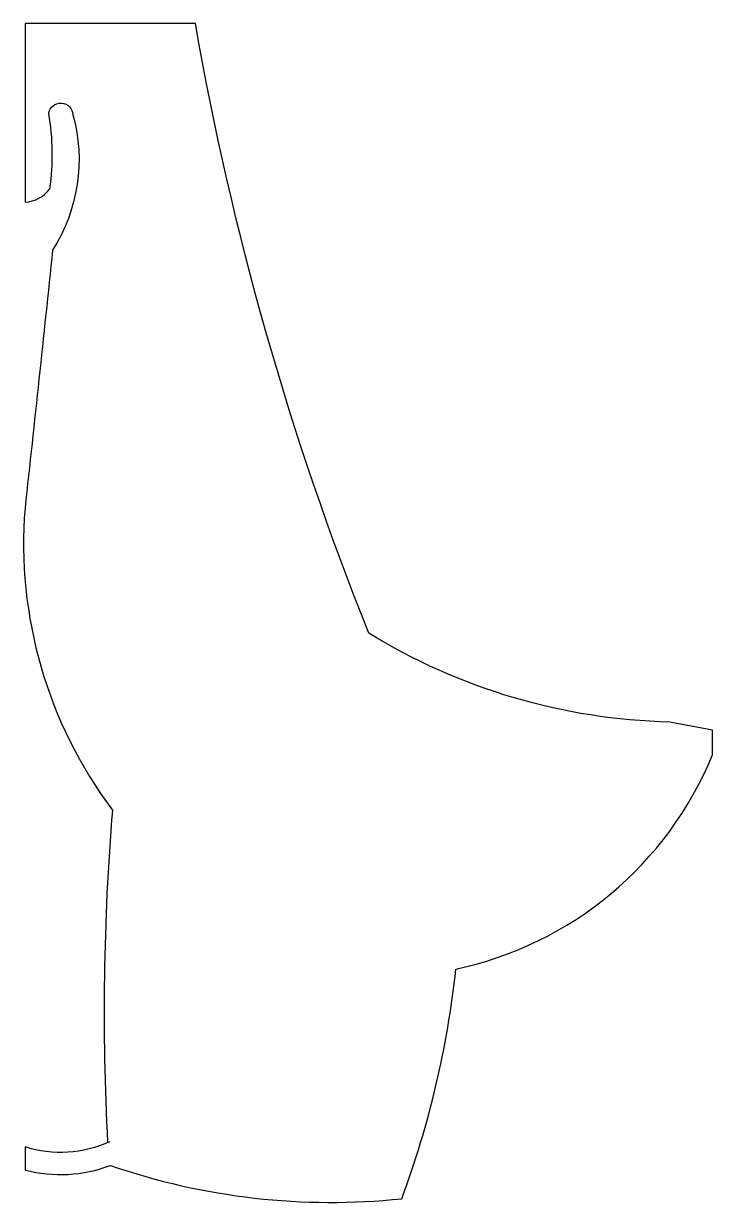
# Model space of a CAD drawing. Extents: x -0.156 to 0.155, y -0.257 to 0.275.
import ezdxf

# ---------------------------------------------------------------- set-up
doc = ezdxf.new("R2010")
doc.units = 0
doc.header["$LTSCALE"] = 0.02
doc.header["$MEASUREMENT"] = 0
doc.layers.add('PECAS', color=5, linetype='CONTINUOUS')

msp = doc.modelspace()

# ---------------------------------------------------------------- linework, layer by layer
at = {"layer": 'PECAS'}
msp.add_lwpolyline([(-0.11676, -0.22955, -0.184959), (-0.155, -0.23189), (-0.155, -0.24229, 0.155457), (-0.11646, -0.24025, 0.109271), (0.0149, -0.25527, 0.06171), (0.03931, -0.1516, 0.248233), (0.155, -0.055), (0.155, -0.04378), (0.13574, -0.04018, -0.133026), (0, 0, -0.05202), (-0.07811, 0.275), (-0.155, 0.275), (-0.155, 0.19447, 0.229991), (-0.14379, 0.20048, 0.079564), (-0.1443, 0.23447, -0.908166), (-0.13338, 0.23386, -0.212122), (-0.14255, 0.17282, -0.001024), (-0.155, 0.05641, 0.182892), (-0.11558, -0.07988, 0.034016), (-0.11773, -0.22998)], format="xyb", dxfattribs=at)

doc.saveas('drawing.dxf')
